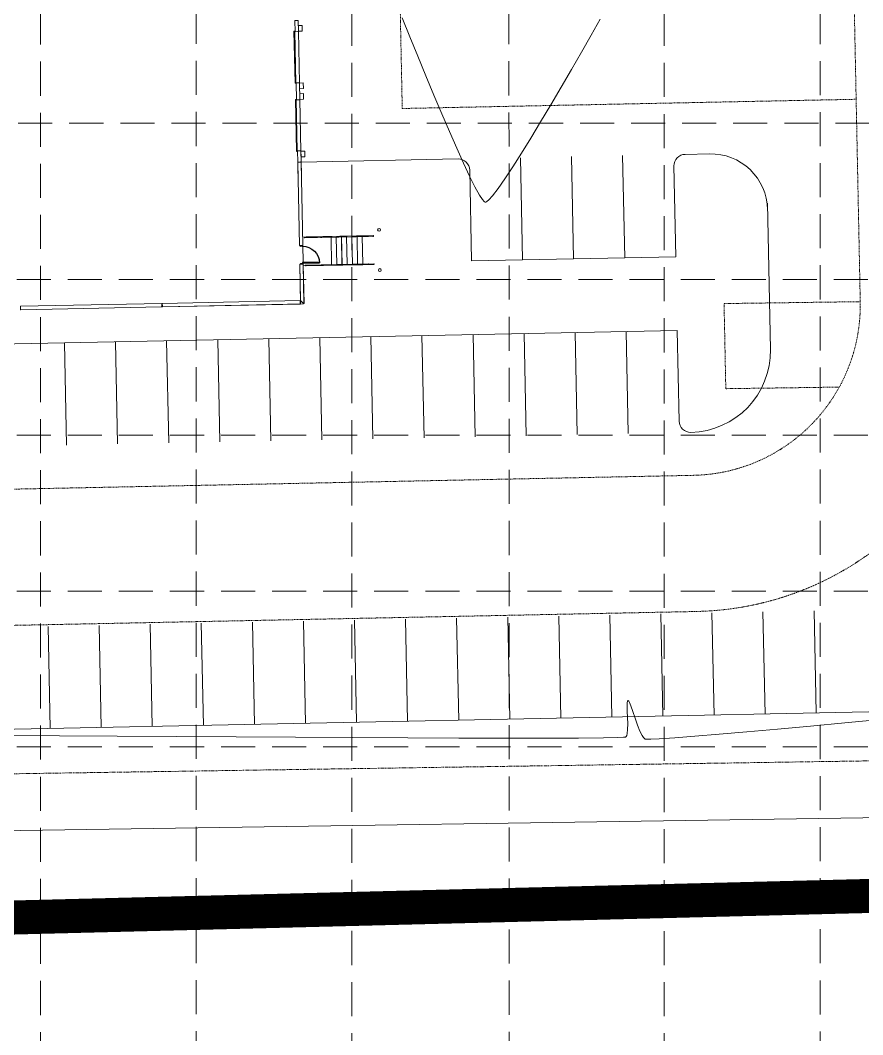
# Model space of a CAD drawing. Extents: x 2140663 to 2528301, y 336313 to 7007653.
# Drawn here: x 2527994.3 to 2528142.8, y 7006118.5 to 7006297.3 of the extents above; entities that cross this region are included whole.
import ezdxf

# ---------------------------------------------------------------- set-up
doc = ezdxf.new("R2010")
doc.units = 0
doc.header["$MEASUREMENT"] = 0
for name, pattern in [('HIDDEN', [0.375, 0.25, -0.125]), ('PHANTOM2', [1.25, 0.625, -0.125, 0.125, -0.125, 0.125, -0.125]), ('xdrc002pt$0$HIDDEN2', [0.1875, 0.125, -0.0625])]:
    doc.linetypes.add(name, pattern=pattern)
for name, color, linetype in [('1 EXISTING CONTOURS', 43, 'Continuous'), ('GRID', 254, 'HIDDEN'), ('LIMITS OF DISTURBANCE', 1, 'HIDDEN'), ('xdrc002ar$0$BASE1$0$ADO', 8, 'Continuous'), ('xdrc002ar$0$BASE1$0$AFL', 1, 'Continuous'), ('xdrc002ar$0$BASE1$0$AFLHR', 7, 'Continuous'), ('xdrc002ar$0$BASE1$0$AFLST', 1, 'Continuous'), ('xdrc002ar$0$BASE1$0$awa', 7, 'Continuous'), ('xdrc002ar$0$xdrc002ar$0$C-PKNG-FACE-N', 1, 'Continuous'), ('xdrc002ar$0$xdrc002ar$0$C-PKNG-STRP-N', 6, 'Continuous'), ('xdrc002ar$0$XR3$0$BASE1$0$ADO', 3, 'Continuous'), ('xdrc002ar$0$XR3$0$BASE1$0$AFL', 1, 'Continuous'), ('xdrc002ar$0$XR3$0$BASE1$0$AFLHR', 2, 'Continuous'), ('xdrc002ar$0$XR3$0$BASE1$0$AFLST', 2, 'Continuous'), ('xdrc002ar$0$XR3$0$BASE1$0$awa', 4, 'Continuous'), ('xdrc002bs$0$C-WATR-PIPE-E', 12, 'Continuous'), ('xdrc002bs$0$v-rail-road-exst', 14, 'xdrc002bs$0$TRACKS'), ('xdrc002pt$0$V-ESMT-ACCS-N', 2, 'xdrc002pt$0$HIDDEN2'), ('xdrc002pt$0$V-ESMT-STRM-N', 2, 'xdrc002pt$0$HIDDEN2'), ('xdrc002pt$0$V-ESMT-WATR-N', 2, 'xdrc002pt$0$HIDDEN2'), ('xdrc002pt$0$v-prop-line', 3, 'PHANTOM2')]:
    doc.layers.add(name, color=color, linetype=linetype)
doc.linetypes.add('xdrc002bs$0$TRACKS', pattern='A,0.15,[130,ltypeshp.shx,S=0.25,R=0,X=0,Y=0],0.15', length=0.3)

# ---------------------------------------------------------------- blocks, each defined once
blk = doc.blocks.new('xdrc002ar$0$XR3$0$A$C228123AE')
at = {"layer": 'xdrc002ar$0$XR3$0$BASE1$0$ADO', "lineweight": 0}
for points in [[(22.61683327611536, 15.75429074559361), (22.61683327611536, 17.50429074559361), (132.6168332761154, 17.50429074559361), (132.6168332761154, 15.75429074559361)], [(166.6168332761154, 15.75429074559361), (166.6168332761154, 17.50429074559361), (276.6168332761154, 17.50429074559361), (276.6168332761154, 15.75429074559361)]]:
    blk.add_lwpolyline(points, close=True, dxfattribs=at)
at = {"layer": 'xdrc002ar$0$XR3$0$BASE1$0$AFL', "lineweight": 0}
for p, q in [((22.86683327844366, 8.004440076649189), (132.3668332770467, 8.004440076649189)), ((166.866833277978, 8.004440076649189), (276.366833276581, 8.004440076649189))]:
    blk.add_line(p, q, dxfattribs=at)
for points in [[(10.86683327844366, 8.004440078511834), (10.86683327844366, 0.004440078511834145), (22.86683327844366, 0.004440078511834145), (22.86683327844366, 8.004440078511834)], [(132.3668332770467, 8.004440078511834), (132.3668332770467, 0.004440078511834145), (144.3668332770467, 0.004440078511834145), (144.3668332770467, 8.004440078511834)], [(154.866833277978, 8.004440077580512), (154.866833277978, 0.00444007758051157), (166.866833277978, 0.00444007758051157), (166.866833277978, 8.004440077580512)], [(276.366833276581, 8.004440077580512), (276.366833276581, 0.00444007758051157), (288.366833276581, 0.00444007758051157), (288.366833276581, 8.004440077580512)]]:
    blk.add_lwpolyline(points, close=True, dxfattribs=at)
at = {"layer": 'xdrc002ar$0$XR3$0$BASE1$0$awa', "lineweight": 0}
for p, q in [((-0.008166723418980837, 15.25444007758051), (23.61683327611536, 15.25444007664919)), ((-0.008166723418980837, 15.25444007758051), (-0.008166723418980837, 8.754440076649189)), ((0.7418332765810192, 8.004440076649189), (-0.008166723418980837, 8.754440076649189)), ((0.7418332765810192, 8.004440076649189), (22.86683327658102, 8.004440076649189)), ((23.61683327658102, 8.754440076649189), (22.86683327658102, 8.004440076649189)), ((23.61683327658102, 8.754440076649189), (23.61683327611536, 15.25444007664919)), ((131.6168332770467, 8.754440078511834), (131.616833276581, 15.25444007851183)), ((131.6168332761154, 15.25444007758051), (167.6168332756497, 15.25444007571787)), ((131.6168332770467, 8.754440078511834), (132.3668332770467, 8.004440078511834)), ((132.3668332770467, 8.004440078511834), (166.866833277978, 8.004440076649189)), ((166.866833276581, 8.004440076649189), (167.616833276581, 8.754440076649189)), ((167.616833276581, 8.754440076649189), (167.6168332756497, 15.25444007851183)), ((275.616833276581, 8.754440077580512), (275.6168332756497, 15.25444007758051)), ((275.6168332761154, 15.25444007664919), (299.241833276581, 15.25444007758051)), ((276.366833276581, 8.004440077580512), (275.616833276581, 8.754440077580512)), ((276.366833276581, 8.004440077580512), (298.491833276581, 8.004440077580512)), ((299.241833276581, 8.754440077580512), (298.491833276581, 8.004440077580512)), ((299.241833276581, 15.25444007758051), (299.241833276581, 8.754440077580512))]:
    blk.add_line(p, q, dxfattribs=at)
blk = doc.blocks.new('xdrc002ar$0$XR3$0$BASE1$0$36D')
at = {"layer": 'xdrc002ar$0$XR3$0$BASE1$0$ADO'}
blk.add_lwpolyline([(-1.75, 1.000444171950221e-11), (0, 1.000444171950221e-11), (0, -35.99999999999), (-1.75, -35.99999999999)], close=True, dxfattribs=at)
blk.add_arc((0, 1.000444171950221e-11), 36, 180, 270, dxfattribs=at)
blk = doc.blocks.new('xdrc002ar$0$BASE1$0$36D')
at = {"layer": 'xdrc002ar$0$BASE1$0$ADO'}
blk.add_lwpolyline([(-1.75, 1.000444171950221e-11), (0, 1.000444171950221e-11), (0, -35.99999999999), (-1.75, -35.99999999999)], close=True, dxfattribs=at)
blk.add_arc((0, 1.000444171950221e-11), 36, 180, 270, dxfattribs=at)

msp = doc.modelspace()

# ---------------------------------------------------------------- linework, layer by layer
at = {"layer": '1 EXISTING CONTOURS', "color": 43, "lineweight": 0, "elevation": 605}
for points in [[(2528061.598093601, 7006297.709216113), (2528062.959700085, 7006294.364614288)], [(2528093.185960988, 7006291.66005193), (2528094.884453821, 7006294.644411222)], [(2528091.417507343, 7006288.583921707), (2528093.185960988, 7006291.66005193)], [(2528065.781838131, 7006287.497706776), (2528067.199284619, 7006284.095528081)], [(2528067.199284619, 7006284.095528081), (2528068.592259366, 7006280.794284085)], [(2528086.00436988, 7006279.383087032), (2528087.795512955, 7006282.387621102)], [(2528069.939219834, 7006277.654038283), (2528071.218623488, 7006274.73485417)], [(2528079.700131158, 7006269.338149276), (2528081.084743133, 7006271.437767622)], [(2528074.436068182, 7006267.904306917), (2528075.229819201, 7006266.470004508)], [(2528076.878435158, 7006265.616292857), (2528077.50099562, 7006266.309053706)], [(2528077.50099562, 7006266.309053706), (2528078.495149042, 7006267.609305251)], [(2528076.041792334, 7006265.351352355), (2528076.202415302, 7006265.242498335)], [(2528076.202415302, 7006265.242498335), (2528076.269970193, 7006265.225600678)], [(2528076.269970193, 7006265.225600678), (2528076.342394446, 7006265.233209527)], [(2528101.322336156, 7006177.283987403), (2528101.273963224, 7006177.015663571)], [(2528101.374703888, 7006177.375463246), (2528101.322336156, 7006177.283987403)], [(2528101.407743225, 7006177.392043151), (2528101.374703888, 7006177.375463246)], [(2528101.444859261, 7006177.386840761), (2528101.407743225, 7006177.392043151)], [(2528101.912245132, 7006176.464250559), (2528101.676966778, 7006177.046791614)], [(2528101.277272861, 7006175.5133239), (2528101.321121396, 7006174.42079533)], [(2528101.351713035, 7006173.299011501), (2528101.334892041, 7006172.270305899)], [(2528103.068576115, 7006173.0820979), (2528102.647189999, 7006174.290591463)], [(2528103.508570055, 7006171.976780824), (2528103.068576115, 7006173.0820979)], [(2528139.616954836, 7006173.457488705), (2528133.545670289, 7006172.880294221)], [(2528001.217247779, 7006171.192820582), (2527991.497717421, 7006171.26149795)], [(2528103.86522619, 7006171.25969429), (2528103.508570055, 7006171.976780824)], [(2528117.465611903, 7006171.448634658), (2528113.184313754, 7006171.102847875)], [(2528032.365832333, 7006170.986305137), (2528021.838328272, 7006171.052953474)], [(2528042.788614891, 7006170.924874544), (2528032.365832333, 7006170.986305137)], [(2528052.919652908, 7006170.870932397), (2528042.788614891, 7006170.924874544)], [(2528071.558403173, 7006170.794596243), (2528062.571923346, 7006170.826749396)], [(2528079.692069348, 7006170.776743636), (2528071.558403173, 7006170.794596243)], [(2528086.785898839, 7006170.775462278), (2528079.692069348, 7006170.776743636)], [(2528092.652868607, 7006170.793022869), (2528086.785898839, 7006170.775462278)], [(2528097.105955616, 7006170.83169611), (2528092.652868607, 7006170.793022869)], [(2528099.524750158, 7006170.879361721), (2528097.105955616, 7006170.83169611)], [(2528100.961550151, 7006170.961759896), (2528100.608862535, 7006170.925631313)], [(2528101.022389215, 7006170.981463343), (2528100.961550151, 7006170.961759896)], [(2528104.392377527, 7006170.62853361), (2528104.305951768, 7006170.688395102)], [(2528104.448286581, 7006170.611975655), (2528104.392377527, 7006170.62853361)], [(2528104.696261458, 7006170.592861249), (2528104.448286581, 7006170.611975655)]]:
    msp.add_lwpolyline(points, dxfattribs=at)
at = {"layer": '1 EXISTING CONTOURS', "color": 43, "lineweight": 0, "extrusion": (0.8712108842937054, -0.4909089478591522, 0), "elevation": -1236948.952415721}
msp.add_lwpolyline([(7345024.552595085, 605), (7345027.806422896, 605)], dxfattribs=at)
at = {"layer": '1 EXISTING CONTOURS', "color": 43, "lineweight": 0, "extrusion": (0.925443358841302, 0.3788859849302019, 0), "elevation": 4994165.817834941}
msp.add_lwpolyline([(5526080.965368004, 605), (5526077.265673608, 605)], dxfattribs=at)
at = {"layer": '1 EXISTING CONTOURS', "color": 43, "lineweight": 0, "extrusion": (0.9244274696127291, 0.3813579072543359, 0), "elevation": 5008916.591466824}
msp.add_lwpolyline([(5512710.471442697, 605), (5512706.746921289, 605)], dxfattribs=at)
at = {"layer": '1 EXISTING CONTOURS', "color": 43, "lineweight": 0, "extrusion": (0.8646245999484229, -0.502418452252731, 0), "elevation": -1334238.635874595}
msp.add_lwpolyline([(7327965.64410122, 605), (7327969.24113396, 605)], dxfattribs=at)
at = {"layer": '1 EXISTING CONTOURS', "color": 43, "lineweight": 0, "extrusion": (0.862012735469151, -0.5068866183763303, 0), "elevation": -1372146.910734605}
msp.add_lwpolyline([(7320958.520048637, 605), (7320962.100294593, 605)], dxfattribs=at)
at = {"layer": '1 EXISTING CONTOURS', "color": 43, "lineweight": 0, "extrusion": (0.9190240998896674, 0.3942013493406469, 0), "elevation": 5085241.305426748}
msp.add_lwpolyline([(5442372.850246843, 605), (5442369.433311637, 605)], dxfattribs=at)
at = {"layer": '1 EXISTING CONTOURS', "color": 43, "lineweight": 0, "extrusion": (0.8552077156697178, -0.518285406951598, 0), "elevation": -1469213.704466105}
msp.add_lwpolyline([(7302090.920036006, 605.0000000000003), (7302094.270137182, 605.0000000000003)], dxfattribs=at)
at = {"layer": '1 EXISTING CONTOURS', "color": 43, "lineweight": 0, "extrusion": (0.8504314422517519, -0.5260858884532117, 0), "elevation": -1535940.856528299}
msp.add_lwpolyline([(7288344.165418336, 605), (7288347.302311434, 605)], dxfattribs=at)
at = {"layer": '1 EXISTING CONTOURS', "color": 43, "lineweight": 0, "extrusion": (0.9115101550655391, 0.4112775671154417, 0), "elevation": 5185886.21599743}
msp.add_lwpolyline([(5346551.589708656, 605.0000000000003), (5346548.695545696, 605.0000000000003)], dxfattribs=at)
at = {"layer": '1 EXISTING CONTOURS', "color": 43, "lineweight": 0, "extrusion": (0.8440149311345111, -0.5363196770788915, 0), "elevation": -1623863.052388656}
msp.add_lwpolyline([(7269257.336055823, 605), (7269260.19450586, 605)], dxfattribs=at)
at = {"layer": '1 EXISTING CONTOURS', "color": 43, "lineweight": 0, "extrusion": (0.9050034675372345, 0.4254041886789341, 0), "elevation": 5268411.793265896}
msp.add_lwpolyline([(5265247.950067539, 605.0000000000003), (5265245.412099088, 605.0000000000003)], dxfattribs=at)
at = {"layer": '1 EXISTING CONTOURS', "color": 43, "lineweight": 0, "extrusion": (0.8944896684379648, 0.4470886187969226, 0), "elevation": 5393759.104362914}
msp.add_lwpolyline([(5136763.066090923, 605.0000000000007), (5136760.946873519, 605.0000000000007)], dxfattribs=at)
at = {"layer": '1 EXISTING CONTOURS', "color": 43, "lineweight": 0, "extrusion": (0.8203914394357319, -0.5718023138293233, 0), "elevation": -1932186.074666344}
msp.add_lwpolyline([(7193443.102138255, 605), (7193445.209478657, 605)], dxfattribs=at)
at = {"layer": '1 EXISTING CONTOURS', "color": 43, "lineweight": 0, "extrusion": (0.835408594900704, 0.5496294020210631, 0), "elevation": 5962825.825855335}
msp.add_lwpolyline([(4463590.750376592, 605), (4463589.822768256, 605)], dxfattribs=at)
at = {"layer": '1 EXISTING CONTOURS', "color": 43, "lineweight": 0, "extrusion": (0.7510834191044746, 0.6602073140660681, 0), "elevation": 6524383.626475989}
msp.add_lwpolyline([(3593235.899572939, 605.0000000000003), (3593235.441940448, 605.0000000000003)], dxfattribs=at)
at = {"layer": '1 EXISTING CONTOURS', "color": 43, "lineweight": 0, "extrusion": (0.4287793117619887, -0.9034092659503307, 0), "elevation": -5245538.097213484}
msp.add_lwpolyline([(5288029.177466494, 605), (5288029.37713366, 605)], dxfattribs=at)
at = {"layer": '1 EXISTING CONTOURS', "color": 43, "lineweight": 0, "extrusion": (0.641567218567312, -0.7670668185104886, 0), "elevation": -3752342.624707212}
msp.add_lwpolyline([(6434193.768418238, 605), (6434194.232079986, 605)], dxfattribs=at)
at = {"layer": '1 EXISTING CONTOURS', "color": 43, "lineweight": 0, "extrusion": (0.9993886180354076, -0.03496269642459538, 0), "elevation": 2281600.798344037}
msp.add_lwpolyline([(7090282.802767661, 605.0000000000007), (7090282.241024371, 605.0000000000007)], dxfattribs=at)
at = {"layer": '1 EXISTING CONTOURS', "color": 43, "lineweight": 0, "extrusion": (0.9997026920478581, 0.02438293485751377, 0), "elevation": 2698180.773800994}
msp.add_lwpolyline([(6942450.934092398, 605.0000000000003), (6942449.992872747, 605.0000000000003)], dxfattribs=at)
at = {"layer": '1 EXISTING CONTOURS', "color": 43, "lineweight": 0, "extrusion": (0.6741303620424866, 0.7386123847949384, 0), "elevation": 6879119.330293933}
msp.add_lwpolyline([(2855789.747610723, 605.0000000000007), (2855789.861133817, 605.0000000000007)], dxfattribs=at)
at = {"layer": '1 EXISTING CONTOURS', "color": 43, "lineweight": 0, "extrusion": (0.8715358553665153, 0.4903317782997105, 0), "elevation": 5638682.507924709}
msp.add_lwpolyline([(4866525.914335174, 605), (4866526.216697701, 605)], dxfattribs=at)
at = {"layer": '1 EXISTING CONTOURS', "color": 43, "lineweight": 0, "extrusion": (0.9452943656509726, 0.3262185805078022, 0), "elevation": 4675345.434391765}
msp.add_lwpolyline([(5798184.261134112, 605.0000000000007), (5798185.319220838, 605.0000000000007)], dxfattribs=at)
at = {"layer": '1 EXISTING CONTOURS', "color": 43, "lineweight": 0, "extrusion": (0.9490162708460638, 0.3152270890476116, 0), "elevation": 4607746.473535679}
msp.add_lwpolyline([(5852046.959867415, 605.0000000000007), (5852048.196364314, 605.0000000000007)], dxfattribs=at)
at = {"layer": '1 EXISTING CONTOURS', "color": 43, "lineweight": 0, "extrusion": (0.9996283663971935, 0.02726039423922947, 0), "elevation": 2718152.870538855}
msp.add_lwpolyline([(6934653.652262954, 605), (6934652.530062077, 605)], dxfattribs=at)
at = {"layer": '1 EXISTING CONTOURS', "color": 43, "lineweight": 0, "extrusion": (0.09176622145973048, -0.9957805785407767, 0), "elevation": -6744613.621264329}
msp.add_lwpolyline([(3160396.296854143, 605.0000000000007), (3160390.483180555, 605.0000000000007)], dxfattribs=at)
at = {"layer": '1 EXISTING CONTOURS', "color": 43, "lineweight": 0, "extrusion": (0.09747277593275014, -0.995238191566202, 0), "elevation": -6726386.615220039}
msp.add_lwpolyline([(3199018.549032869, 605.0000000000007), (3199012.275972781, 605.0000000000007)], dxfattribs=at)
at = {"layer": '1 EXISTING CONTOURS', "color": 43, "lineweight": 0, "extrusion": (-0.006905551497806274, -0.9999761563949968, 0), "elevation": -7023461.383034296}
msp.add_lwpolyline([(2479569.640731436, 605), (2479559.464610838, 605)], dxfattribs=at)
at = {"layer": '1 EXISTING CONTOURS', "color": 43, "lineweight": 0, "extrusion": (-0.006662756186793445, -0.9999778035936575, 0), "elevation": -7022859.134277549}
msp.add_lwpolyline([(2481285.315799506, 605.0000000000007), (2481274.870365126, 605.0000000000007)], dxfattribs=at)
at = {"layer": '1 EXISTING CONTOURS', "color": 43, "lineweight": 0, "extrusion": (0.8889343781404984, -0.4580345744154751, 0), "elevation": -961752.6143071041}
msp.add_lwpolyline([(7385984.198023224, 605), (7385984.000335973, 605)], dxfattribs=at)
at = {"layer": '1 EXISTING CONTOURS', "color": 43, "lineweight": 0, "extrusion": (0.9680541901617951, -0.250741071446605, 0), "elevation": 690604.0492412979}
msp.add_lwpolyline([(7416252.590795629, 605.0000000000003), (7416252.201196158, 605.0000000000003)], dxfattribs=at)
at = {"layer": '1 EXISTING CONTOURS', "color": 43, "lineweight": 0, "extrusion": (0.994562698634565, -0.1041395145212983, 0), "elevation": 1784735.907169637}
msp.add_lwpolyline([(7231352.845930398, 605.0000000000007), (7231352.168506994, 605.0000000000007)], dxfattribs=at)
at = {"layer": '1 EXISTING CONTOURS', "color": 43, "lineweight": 0, "extrusion": (0.8288616563899547, 0.5594536214616014, 0), "elevation": 6015076.241073387}
msp.add_lwpolyline([(4392789.377247347, 605), (4392789.852430042, 605)], dxfattribs=at)
at = {"layer": '1 EXISTING CONTOURS', "color": 43, "lineweight": 0, "extrusion": (0.07408630217464668, -0.9972518337060539, 0), "elevation": -6799618.422268631}
msp.add_lwpolyline([(3040226.818286207, 605), (3040223.25027133, 605)], dxfattribs=at)
at = {"layer": '1 EXISTING CONTOURS', "color": 43, "lineweight": 0, "extrusion": (0.08505684451504038, -0.9963761002759673, 0), "elevation": -6765748.09166712}
msp.add_lwpolyline([(3114883.568928652, 605.0000000000007), (3114878.656978184, 605.0000000000007)], dxfattribs=at)
at = {"layer": '1 EXISTING CONTOURS', "color": 43, "lineweight": 0, "extrusion": (0.08865941186281405, -0.9960620004237387, 0), "elevation": -6754439.723054728}
msp.add_lwpolyline([(3139335.11016949, 605.0000000000007), (3139329.692067924, 605.0000000000007)], dxfattribs=at)
at = {"layer": '1 EXISTING CONTOURS', "color": 43, "lineweight": 0, "extrusion": (-0.004577424477790632, -0.9999895235376969, 0), "elevation": -7017669.442362949}
msp.add_lwpolyline([(2495965.868933165, 605), (2495956.216561604, 605)], dxfattribs=at)
at = {"layer": '1 EXISTING CONTOURS', "color": 43, "lineweight": 0, "extrusion": (0.04264088207204293, -0.9990904639601552, 0), "elevation": -6891998.120744372}
msp.add_lwpolyline([(2824550.518462841, 605), (2824549.433363528, 605)], dxfattribs=at)
at = {"layer": '1 EXISTING CONTOURS', "color": 43, "lineweight": 0, "extrusion": (0.7569056094493909, -0.6535242140763005, 0), "elevation": -2665168.539243876}
msp.add_lwpolyline([(6955185.432594173, 605), (6955185.350393554, 605)], dxfattribs=at)
at = {"layer": '1 EXISTING CONTOURS', "color": 43, "lineweight": 0, "extrusion": (0.7122170667846222, 0.7019592935353938, 0), "elevation": 6718605.660124751}
msp.add_lwpolyline([(3215288.024491468, 605), (3215288.273626852, 605)], dxfattribs=at)
at = {"layer": '1 EXISTING CONTOURS', "color": 43, "lineweight": 0, "extrusion": (0.007437154231560348, -0.9999723439860405, 0), "elevation": -6987174.925569902}
msp.add_lwpolyline([(2580141.449379568, 605), (2580140.750234419, 605)], dxfattribs=at)
at = {"layer": '1 EXISTING CONTOURS', "color": 43, "lineweight": 0, "extrusion": (0.0444418493686247, -0.9990119729135866, 0), "elevation": -6886894.632568175}
msp.add_lwpolyline([(2836976.244471867, 605.0000000000007), (2836974.737149231, 605.0000000000007)], dxfattribs=at)
at = {"layer": '1 EXISTING CONTOURS', "color": 43, "lineweight": 0, "extrusion": (0.06352834813515676, -0.9979800343610179, 0), "elevation": -6831411.985701227}
msp.add_lwpolyline([(2968093.39165111, 605.0000000000007), (2968090.661252055, 605.0000000000007)], dxfattribs=at)
at = {"layer": 'GRID', "color": 253, "linetype": 'HIDDEN', "lineweight": 0, "ltscale": 24}
for p, q in [((2527997.886483418, 7006031.983717573), (2527997.756595209, 7007624.562990395)), ((2528025.314863435, 7006032.117452909), (2528025.21406728, 7007624.562990395)), ((2528052.75125109, 7006031.787906426), (2528052.67153935, 7007624.562990395)), ((2528080.45980197, 7006032.041801908), (2528080.250281271, 7007625.178615601)), ((2528107.768453324, 7006031.75605775), (2528107.707753342, 7007625.178615601)), ((2528135.250571348, 7006032.092152752), (2528135.16522541, 7007625.178615601)), ((2527228.947377252, 7006279.146858971), (2528272.331315909, 7006279.146858971)), ((2527228.686696025, 7006251.597585191), (2528272.070634682, 7006251.597585191)), ((2527228.686696025, 7006224.140113123), (2528272.070634682, 7006224.140113123)), ((2527228.686696025, 7006196.682641054), (2528272.070634682, 7006196.682641054)), ((2527228.686696025, 7006169.225168982), (2528272.070634682, 7006169.225168982)), ((2527228.686696025, 7006141.767696912), (2528272.070634682, 7006141.767696912))]:
    msp.add_line(p, q, dxfattribs=at)
at = {"layer": 'LIMITS OF DISTURBANCE', "ltscale": 70, "const_width": 6}
msp.add_lwpolyline([(2527323.279507909, 7007478.034385583), (2527323.279507909, 7007463.102355542), (2527345.362386929, 7006446.874516389, 0.3527120601780434), (2527681.725039883, 7006131.321992346), (2528205.897920626, 7006144.525554366), (2528183.386823632, 7007495.015237641)], format="xyb", close=True, dxfattribs=at)
at = {"layer": 'xdrc002ar$0$BASE1$0$ADO', "lineweight": 0}
for points in [[(2528042.687322643, 7006295.341938451), (2528042.54151941, 7006295.338978461), (2528042.727575928, 7006286.174203792), (2528042.873379161, 7006286.177163782)], [(2528042.930887539, 7006283.344415247), (2528042.785084306, 7006283.341455257), (2528042.971140824, 7006274.176680588), (2528043.116944057, 7006274.179640578)]]:
    msp.add_lwpolyline(points, close=True, dxfattribs=at)
at = {"layer": 'xdrc002ar$0$BASE1$0$ADO', "color": 7, "lineweight": 0}
for points in [[(2528043.599312959, 7006257.603571923), (2528043.995064589, 7006257.611606182), (2528043.998447435, 7006257.444973916), (2528043.602695805, 7006257.436939657)], [(2528043.663587032, 7006254.437558878), (2528044.059338663, 7006254.445593137), (2528044.062721509, 7006254.278960872), (2528043.666969878, 7006254.270926612)]]:
    msp.add_lwpolyline(points, close=True, dxfattribs=at)
at = {"layer": 'xdrc002ar$0$BASE1$0$AFL', "color": 7, "lineweight": 0}
for p, q in [((2528043.33343309, 7006295.334217692), (2528043.518643897, 7006286.21110109)), ((2528043.576997987, 7006283.336694488), (2528043.762208793, 7006274.213577886))]:
    msp.add_line(p, q, dxfattribs=at)
for points in [[(2528043.313136016, 7006296.334011292), (2528043.979665082, 7006296.347542675), (2528043.999962157, 7006295.347749075), (2528043.33343309, 7006295.334217692)], [(2528043.518643897, 7006286.21110109), (2528044.185172964, 7006286.224632473), (2528044.205470039, 7006285.224838872), (2528043.538940972, 7006285.211307489)], [(2528043.556700912, 7006284.336488089), (2528044.223229979, 7006284.350019472), (2528044.243527053, 7006283.350225871), (2528043.576997987, 7006283.336694488)], [(2528043.762208793, 7006274.213577886), (2528044.42873786, 7006274.227109269), (2528044.449034935, 7006273.227315669), (2528043.782505868, 7006273.213784286)]]:
    msp.add_lwpolyline(points, close=True, dxfattribs=at)
at = {"layer": 'xdrc002ar$0$BASE1$0$AFLHR', "color": 7, "lineweight": 0}
for p, q in [((2528053.65096512, 7006259.266266427), (2528044.069609853, 7006259.071752783)), ((2528055.569773308, 7006259.180194957), (2528044.464725578, 7006258.954748427)), ((2528055.567236173, 7006259.305169156), (2528044.715053528, 7006259.084856107)), ((2528053.754141923, 7006254.183982329), (2528044.172786655, 7006253.989468685)), ((2528055.667875841, 7006254.347859257), (2528044.562825159, 7006254.122412667)), ((2528055.670412975, 7006254.222885057), (2528044.81823033, 7006254.002572009))]:
    msp.add_line(p, q, dxfattribs=at)
for centre, start, end in [((2528044.463457011, 7006259.017235527), 91.16301711377088, 271.1630171137709), ((2528055.56850474, 7006259.242682057), 271.1630171137709, 91.16301711377088), ((2528044.564096679, 7006254.059925628), 91.16301711377088, 271.1630171137709), ((2528055.669144408, 7006254.285372158), 271.1630171137709, 91.16301711377088)]:
    msp.add_arc(centre, 0.06249997500000001, start, end, dxfattribs=at)
at = {"layer": 'xdrc002ar$0$BASE1$0$AFLST', "color": 7, "lineweight": 0}
for p, q in [((2528049.071114953, 7006259.048263963), (2528049.169217486, 7006254.215928263)), ((2528049.987592413, 7006259.066869617), (2528050.085694947, 7006254.234533916)), ((2528050.904069873, 7006259.08547527), (2528051.002172406, 7006254.253139569)), ((2528051.820547333, 7006259.104080922), (2528051.918649866, 7006254.271745222)), ((2528052.737024793, 7006259.122686575), (2528052.835127327, 7006254.290350875)), ((2528053.653502254, 7006259.141292228), (2528053.751604787, 7006254.308956528)), ((2528053.653502254, 7006259.141292228), (2528053.751604787, 7006254.308956528)), ((2528044.160523838, 7006254.593510648), (2528044.097941188, 7006257.676207559)), ((2528044.168135242, 7006254.21858805), (2528044.163483829, 7006254.447707416))]:
    msp.add_line(p, q, dxfattribs=at)
at = {"layer": 'xdrc002ar$0$BASE1$0$awa', "lineweight": 0}
for p, q in [((2528042.690699825, 7006297.227811427), (2528043.232254692, 7006297.238805676)), ((2528042.690699825, 7006297.227811427), (2528042.730659691, 7006295.259467776)), ((2528043.296010359, 7006297.177587143), (2528043.232254692, 7006297.238805676)), ((2528043.296010359, 7006297.177587143), (2528043.33343309, 7006295.334217692)), ((2528043.272214558, 7006295.270462025), (2528042.730659691, 7006295.259467776)), ((2528043.272214558, 7006295.270462025), (2528043.33343309, 7006295.334217692)), ((2528043.45488823, 7006286.272319622), (2528042.913333363, 7006286.261325373)), ((2528042.913333363, 7006286.261325373), (2528042.974224587, 7006283.261944572)), ((2528043.45488823, 7006286.272319622), (2528043.518643897, 7006286.21110109)), ((2528043.518643897, 7006286.21110109), (2528043.576997987, 7006283.336694488)), ((2528043.515779454, 7006283.272938821), (2528042.974224587, 7006283.261944572)), ((2528043.576997987, 7006283.336694488), (2528043.515779454, 7006283.272938821)), ((2528043.698453126, 7006274.274796419), (2528043.156898259, 7006274.26380217)), ((2528043.156898259, 7006274.26380217), (2528043.196858125, 7006272.29545852)), ((2528043.762208793, 7006274.213577886), (2528043.698453126, 7006274.274796419)), ((2528043.762208793, 7006274.213577886), (2528043.799631525, 7006272.370208436)), ((2528043.196858125, 7006272.29545852), (2528043.738412992, 7006272.306452768)), ((2528043.738412992, 7006272.306452768), (2528043.799631525, 7006272.370208436)), ((2528019.28151182, 7006246.837318536), (2528019.220301981, 7006246.773188753)), ((2528019.28151182, 7006246.837318536), (2528019.270525166, 7006247.378499265))]:
    msp.add_line(p, q, dxfattribs=at)
at = {"layer": 'xdrc002ar$0$BASE1$0$awa', "color": 7, "lineweight": 0}
for p, q in [((2528043.19812559, 7006272.233165829), (2528043.739680453, 7006272.244160078)), ((2528043.495167793, 7006257.601457644), (2528043.19812559, 7006272.233165829)), ((2528043.238085458, 7006270.264822193), (2528043.19812559, 7006272.233165829)), ((2528043.739680453, 7006272.244160078), (2528043.80343612, 7006272.182941547)), ((2528044.097941188, 7006257.676207559), (2528043.80343612, 7006272.182941547)), ((2528043.840858853, 7006270.339572109), (2528043.80343612, 7006272.182941547)), ((2528044.036722655, 7006257.612451893), (2528043.495167793, 7006257.601457644)), ((2528044.097941188, 7006257.676207559), (2528044.036722655, 7006257.612451893)), ((2528044.104379575, 7006254.279806583), (2528043.562824712, 7006254.268812333)), ((2528044.168135242, 7006254.21858805), (2528044.104379575, 7006254.279806583)), ((2528044.307610195, 7006247.34832924), (2528044.168135242, 7006254.21858805)), ((2528019.270525166, 7006247.378499265), (2527994.338172213, 7006246.872340964)), ((2527994.349158867, 7006246.331160234), (2527994.338172213, 7006246.872340964)), ((2527994.349158867, 7006246.331160234), (2527994.412921031, 7006246.269567542)), ((2528019.220301981, 7006246.773188753), (2527994.412921031, 7006246.269567542)), ((2528019.333012206, 7006247.37976625), (2528043.630154576, 7006247.873018282)), ((2528019.34399886, 7006246.838585525), (2528019.333012206, 7006247.37976625)), ((2528019.34399886, 7006246.838585525), (2528019.407761023, 7006246.776992833)), ((2528019.407761023, 7006246.776992833), (2528043.576606358, 7006247.267650996)), ((2528043.576606358, 7006247.267650996), (2528043.641081132, 7006247.334797855)), ((2528043.77071507, 7006247.271591669), (2528043.703568232, 7006247.336066422)), ((2528043.77071507, 7006247.271591669), (2528044.243199547, 7006247.281183857)), ((2528044.243135421, 7006247.28118238), (2528044.307610195, 7006247.34832924)), ((2528044.243199547, 7006247.281183857), (2528044.304418079, 7006247.344939523))]:
    msp.add_line(p, q, dxfattribs=at)
at = {"layer": 'xdrc002ar$0$BASE1$0$awa', "color": 7, "linetype": 'Continuous', "lineweight": 0}
for p, q in [((2528043.562824712, 7006254.268812333), (2528043.703568232, 7006247.336066422)), ((2528043.630154576, 7006247.873018282), (2528043.641081132, 7006247.334797855))]:
    msp.add_line(p, q, dxfattribs=at)
at = {"layer": 'xdrc002ar$0$xdrc002ar$0$C-PKNG-FACE-N', "color": 7, "linetype": 'Continuous', "lineweight": 0}
for p, q in [((2528111.452068422, 7006273.650029851), (2528115.784507185, 7006273.73799077)), ((2528043.800070661, 7006272.276500477), (2528071.460325997, 7006272.838082906)), ((2528109.493078649, 7006271.609845383), (2528109.817857426, 7006255.613148415)), ((2528073.825289243, 7006254.882396163), (2528073.500510465, 7006270.879093132)), ((2528125.962927743, 7006265.051347775), (2528126.486114257, 7006239.282249852)), ((2528125.975268364, 7006264.443521178), (2528125.975268364, 7006264.443521178)), ((2528073.825289243, 7006254.882396163), (2528109.817857427, 7006255.613148415)), ((2527912.122599295, 7006238.597477191), (2528110.081724297, 7006242.616614572)), ((2528110.406503076, 7006226.619917601), (2528110.081724297, 7006242.616614572)), ((2528112.446687544, 7006224.660927828), (2528112.446687545, 7006224.660927828)), ((2528112.446687544, 7006224.660927828), (2528112.446687544, 7006224.660927828)), ((2527963.583928943, 7006171.736020557), (2528161.543053945, 7006175.755157938))]:
    msp.add_line(p, q, dxfattribs=at)
for centre, radius, start, end in [((2528111.49266577, 7006271.65044273), 1.9999992, 91.16310867236848, 181.1631086796522), ((2528115.987493921, 7006263.740055163), 9.999996000000001, 1.163108489888423, 91.16310880998755), ((2528071.500923344, 7006270.838495784), 1.9999992, 1.163108675780631, 91.1631086785087), ((2528112.155739889, 7006238.991302197), 14.3333276, 271.1631088099875, 1.163108489888423), ((2528112.406090197, 7006226.660514949), 1.9999992, 181.1631084898884, 271.1631088099875)]:
    msp.add_arc(centre, radius, start, end, dxfattribs=at)
at = {"layer": 'xdrc002ar$0$xdrc002ar$0$C-PKNG-STRP-N', "color": 7, "linetype": 'Continuous', "lineweight": 0}
for p, q in [((2528082.823431289, 7006255.065084224), (2528082.458055163, 7006273.061368315)), ((2528091.821573334, 7006255.247772287), (2528091.456197209, 7006273.244056378)), ((2528100.81971538, 7006255.430460349), (2528100.454339255, 7006273.426744441)), ((2528029.463822013, 7006222.976137916), (2528029.098445888, 7006240.972422007)), ((2528038.461964058, 7006223.158825979), (2528038.096587933, 7006241.15511007)), ((2528047.460106104, 7006223.341514041), (2528047.094729979, 7006241.337798132)), ((2528056.45824815, 7006223.524202104), (2528056.092872025, 7006241.520486195)), ((2528065.456390195, 7006223.706890168), (2528065.09101407, 7006241.703174258)), ((2528074.454532241, 7006223.88957823), (2528074.089156116, 7006241.88586232)), ((2528083.452674286, 7006224.072266293), (2528083.08729816, 7006242.068550384)), ((2528092.450816332, 7006224.254954355), (2528092.085440206, 7006242.251238446)), ((2528101.448958378, 7006224.437642418), (2528101.083582252, 7006242.433926509)), ((2528002.469395876, 7006222.428073727), (2528002.104019751, 7006240.424357818)), ((2528011.467537922, 7006222.610761791), (2528011.102161796, 7006240.607045881)), ((2528020.465679967, 7006222.793449854), (2528020.100303842, 7006240.789733944)), ((2528107.188825546, 7006192.655313651), (2528107.554201672, 7006174.659029561)), ((2528116.186967592, 7006192.838001715), (2528116.552343718, 7006174.841717624)), ((2528125.185109638, 7006193.020689778), (2528125.550485763, 7006175.024405687)), ((2528134.183251683, 7006193.20337784), (2528134.548627809, 7006175.207093749)), ((2528017.207405091, 7006190.828433026), (2528017.572781216, 7006172.832148933)), ((2528026.205547137, 7006191.011121087), (2528026.570923262, 7006173.014836996)), ((2528035.203689182, 7006191.193809151), (2528035.569065307, 7006173.197525059)), ((2528044.201831228, 7006191.376497212), (2528044.567207353, 7006173.380213121)), ((2528053.199973274, 7006191.559185276), (2528053.565349399, 7006173.562901185)), ((2528062.198115319, 7006191.741873337), (2528062.563491444, 7006173.745589247)), ((2528071.196257364, 7006191.924561401), (2528071.56163349, 7006173.92827731)), ((2528080.194399409, 7006192.107249464), (2528080.559775535, 7006174.110965373)), ((2528089.192541455, 7006192.289937526), (2528089.557917581, 7006174.293653435)), ((2528098.190683501, 7006192.472625589), (2528098.556059627, 7006174.476341499)), ((2527999.211121, 7006190.4630569), (2527999.576497125, 7006172.466772807)), ((2528008.209263045, 7006190.645744962), (2528008.574639171, 7006172.649460871))]:
    msp.add_line(p, q, dxfattribs=at)
at = {"layer": 'xdrc002ar$0$XR3$0$BASE1$0$ADO', "color": 7, "lineweight": 0}
for points in [[(2528043.597071331, 7006257.603383392), (2528043.992822964, 7006257.611417539), (2528043.996205762, 7006257.444785274), (2528043.60045413, 7006257.436751126)], [(2528043.661344507, 7006254.43737033), (2528044.05709614, 7006254.445404476), (2528044.060478939, 7006254.278772211), (2528043.664727306, 7006254.270738063)]]:
    msp.add_lwpolyline(points, close=True, dxfattribs=at)
at = {"layer": 'xdrc002ar$0$XR3$0$BASE1$0$AFLHR', "color": 7, "lineweight": 0}
for p, q in [((2528054.565201429, 7006259.284680441), (2528044.067368641, 7006259.071564121)), ((2528056.484009592, 7006259.198608426), (2528044.462484334, 7006258.954559651)), ((2528056.481472493, 7006259.323582626), (2528044.712812321, 7006259.084667262)), ((2528054.66837679, 7006254.202396314), (2528044.170544003, 7006253.989279994)), ((2528056.582110756, 7006254.366272699), (2528044.560582545, 7006254.122223865)), ((2528056.584647855, 7006254.2412985), (2528044.815987682, 7006254.002383134))]:
    msp.add_line(p, q, dxfattribs=at)
for centre, start, end in [((2528044.461215785, 7006259.017046752), 91.1630006841799, 271.1630006841799), ((2528056.482741043, 7006259.261095527), 271.1630006841799, 91.1630006841799), ((2528044.561854047, 7006254.059736824), 91.1630006841799, 271.1630006841799), ((2528056.583379305, 7006254.303785599), 271.1630006841799, 91.1630006841799)]:
    msp.add_arc(centre, 0.062499975, start, end, dxfattribs=at)
at = {"layer": 'xdrc002ar$0$XR3$0$BASE1$0$AFLST', "color": 7, "lineweight": 0}
for p, q in [((2528049.068873735, 7006259.048073883), (2528049.166974898, 7006254.215738156)), ((2528049.9853512, 7006259.066679277), (2528050.083452364, 7006254.234343548)), ((2528050.901828666, 7006259.085284669), (2528050.999929829, 7006254.252948942)), ((2528051.818306131, 7006259.103890062), (2528051.916407295, 7006254.271554334)), ((2528052.734783596, 7006259.122495455), (2528052.83288476, 7006254.290159727)), ((2528053.651261062, 7006259.141100849), (2528053.749362226, 7006254.30876512)), ((2528054.567738527, 7006259.159706241), (2528054.665839691, 7006254.327370514)), ((2528044.158281357, 7006254.593321959), (2528044.095699581, 7006257.676018889)), ((2528044.165892655, 7006254.218399359), (2528044.161241306, 7006254.447518726))]:
    msp.add_line(p, q, dxfattribs=at)
for centre in [(2528057.526150497, 7006260.34499626), (2528057.669919443, 7006253.263124934)]:
    msp.add_circle(centre, 0.2499999, dxfattribs=at)
at = {"layer": 'xdrc002ar$0$XR3$0$BASE1$0$awa', "color": 7, "lineweight": 0}
for p, q in [((2528043.19588811, 7006272.232977414), (2528043.737442976, 7006272.24397151)), ((2528043.492926165, 7006257.601269144), (2528043.19588811, 7006272.232977414)), ((2528043.23584742, 7006270.264633765), (2528043.19588811, 7006272.232977414)), ((2528043.737442976, 7006272.24397151), (2528043.801198625, 7006272.182752959)), ((2528044.095699581, 7006257.676018889), (2528043.801198625, 7006272.182752959)), ((2528043.838620836, 7006270.339383511), (2528043.801198625, 7006272.182752959)), ((2528044.03448103, 7006257.612263239), (2528043.492926165, 7006257.601269144)), ((2528044.095699581, 7006257.676018889), (2528044.03448103, 7006257.612263239)), ((2528044.102137005, 7006254.27961791), (2528043.56058214, 7006254.268623815)), ((2528044.165892655, 7006254.218399359), (2528044.102137005, 7006254.27961791)), ((2528044.303212091, 7006247.454222505), (2528044.165892655, 7006254.218399359)), ((2528019.268280642, 7006247.378317629), (2527994.335927724, 7006246.872166448)), ((2527994.346914222, 7006246.330985719), (2527994.335927724, 7006246.872166448)), ((2527994.346914222, 7006246.330985719), (2527994.410676369, 7006246.269393009)), ((2528019.218057284, 7006246.773007136), (2527994.410676369, 7006246.269393009)), ((2528019.33076768, 7006247.3795846), (2528043.643532045, 7006247.873146875)), ((2528019.341754181, 7006246.838403872), (2528019.33076768, 7006247.3795846)), ((2528019.341754181, 7006246.838403872), (2528019.405516327, 7006246.776811161)), ((2528019.405516327, 7006246.776811161), (2528044.13480873, 7006247.278840096)), ((2528043.643532045, 7006247.873146875), (2528044.196081007, 7006247.342586105)), ((2528043.686252462, 7006247.91763791), (2528044.238801424, 7006247.38707714)), ((2528044.196016738, 7006247.342584765), (2528044.134798187, 7006247.278829115)), ((2528044.196081007, 7006247.342586105), (2528044.134862456, 7006247.278830455)), ((2528044.238737298, 7006247.387075663), (2528044.303212091, 7006247.454222505)), ((2528044.238801424, 7006247.38707714), (2528044.300019974, 7006247.45083279))]:
    msp.add_line(p, q, dxfattribs=at)
at = {"layer": 'xdrc002ar$0$XR3$0$BASE1$0$awa', "color": 7, "linetype": 'Continuous', "lineweight": 0}
msp.add_line((2528043.56058214, 7006254.268623815), (2528043.689578222, 7006247.914444495), dxfattribs=at)
at = {"layer": 'xdrc002ar$0$XR3$0$BASE1$0$awa', "lineweight": 0}
for q in [(2528019.218057284, 7006246.773007136), (2528019.268280642, 7006247.378317629)]:
    msp.add_line((2528019.27926714, 7006246.837136901), q, dxfattribs=at)
at = {"layer": 'xdrc002bs$0$C-WATR-PIPE-E', "color": 7, "lineweight": 0}
msp.add_line((2528196.109451412, 7006157.551481116), (2527437.641812644, 7006146.124993335), dxfattribs=at)
at = {"layer": 'xdrc002bs$0$v-rail-road-exst', "color": 7, "lineweight": 0, "ltscale": 0.1}
msp.add_line((2528196.578675124, 7006141.41994409), (2527339.593587719, 7006130.812595026), dxfattribs=at)
at = {"layer": 'xdrc002pt$0$V-ESMT-ACCS-N', "color": 7, "lineweight": 0}
for p, q in [((2528142.323527268, 7006247.687441093), (2528120.687722486, 7007313.340234162)), ((2528118.629915697, 7006232.352935567), (2528118.325429531, 7006247.350137474)), ((2527580.557894831, 7006206.275806865), (2528112.938668882, 7006217.084661822)), ((2528112.938668882, 7006217.084661821), (2528112.938668882, 7006217.084661822)), ((2527581.045063193, 7006182.280751811), (2528113.426053404, 7006193.089611158))]:
    msp.add_line(p, q, dxfattribs=at)
for centre, radius, start, end in [((2528112.32970843, 7006247.078480699), 53.99999999987434, 271.163108699765, 1.163108678513824), ((2528112.329708429, 7006247.078480638), 54.00000000038957, 271.1631086780098, 1.163108678503848), ((2528112.329708429, 7006247.078480638), 29.99999999981205, 271.163108678915, 1.163108678896995)]:
    msp.add_arc(centre, radius, start, end, dxfattribs=at)
at = {"layer": 'xdrc002pt$0$V-ESMT-STRM-N', "color": 7, "lineweight": 0}
for q in [(2528044.540302898, 7007122.77269759), (2528141.59942673, 7006283.352384807)]:
    msp.add_line((2528061.615909888, 7006281.728490265), q, dxfattribs=at)
at = {"layer": 'xdrc002pt$0$V-ESMT-WATR-N', "color": 7, "lineweight": 0}
for p, q in [((2528142.323527245, 7006247.687441091), (2528118.325429531, 7006247.350137474)), ((2528138.623350054, 7006232.633951913), (2528118.629915697, 7006232.352935567))]:
    msp.add_line(p, q, dxfattribs=at)
at = {"layer": 'xdrc002pt$0$v-prop-line', "color": 7, "lineweight": 0}
msp.add_line((2528195.958816228, 7006167.550346504), (2527558.62946187, 7006157.948834579), dxfattribs=at)

# ---------------------------------------------------------------- block references
at = {"layer": 'xdrc002ar$0$BASE1$0$ADO', "color": 7, "lineweight": 0, "extrusion": (0, 0, -1), "xscale": 0.08333330060098763, "yscale": 0.08333330060098731, "zscale": -0.08333330000000001, "rotation": 268.8369829626724}
msp.add_blockref('xdrc002ar$0$BASE1$0$36D', (-2528044.059338663, 7006254.445593137), dxfattribs=at)
at = {"layer": 'xdrc002ar$0$XR3$0$BASE1$0$ADO', "color": 7, "lineweight": 0, "extrusion": (0, 0, -1), "xscale": 0.0833333000000012, "yscale": 0.08333329999999961, "zscale": -0.08333330000000001, "rotation": 268.83699931582}
msp.add_blockref('xdrc002ar$0$XR3$0$BASE1$0$36D', (-2528044.05709614, 7006254.445404476), dxfattribs=at)
at = {"layer": 'xdrc002ar$0$XR3$0$BASE1$0$awa', "color": 7, "linetype": 'Continuous', "lineweight": 0, "xscale": -0.0833333000000012, "yscale": 0.08333329999999961, "zscale": 0.08333330000000001, "rotation": 91.16300068418002}
msp.add_blockref('xdrc002ar$0$XR3$0$A$C228123AE', (2528043.959424215, 7006297.252744084), dxfattribs=at)

doc.saveas('drawing.dxf')
